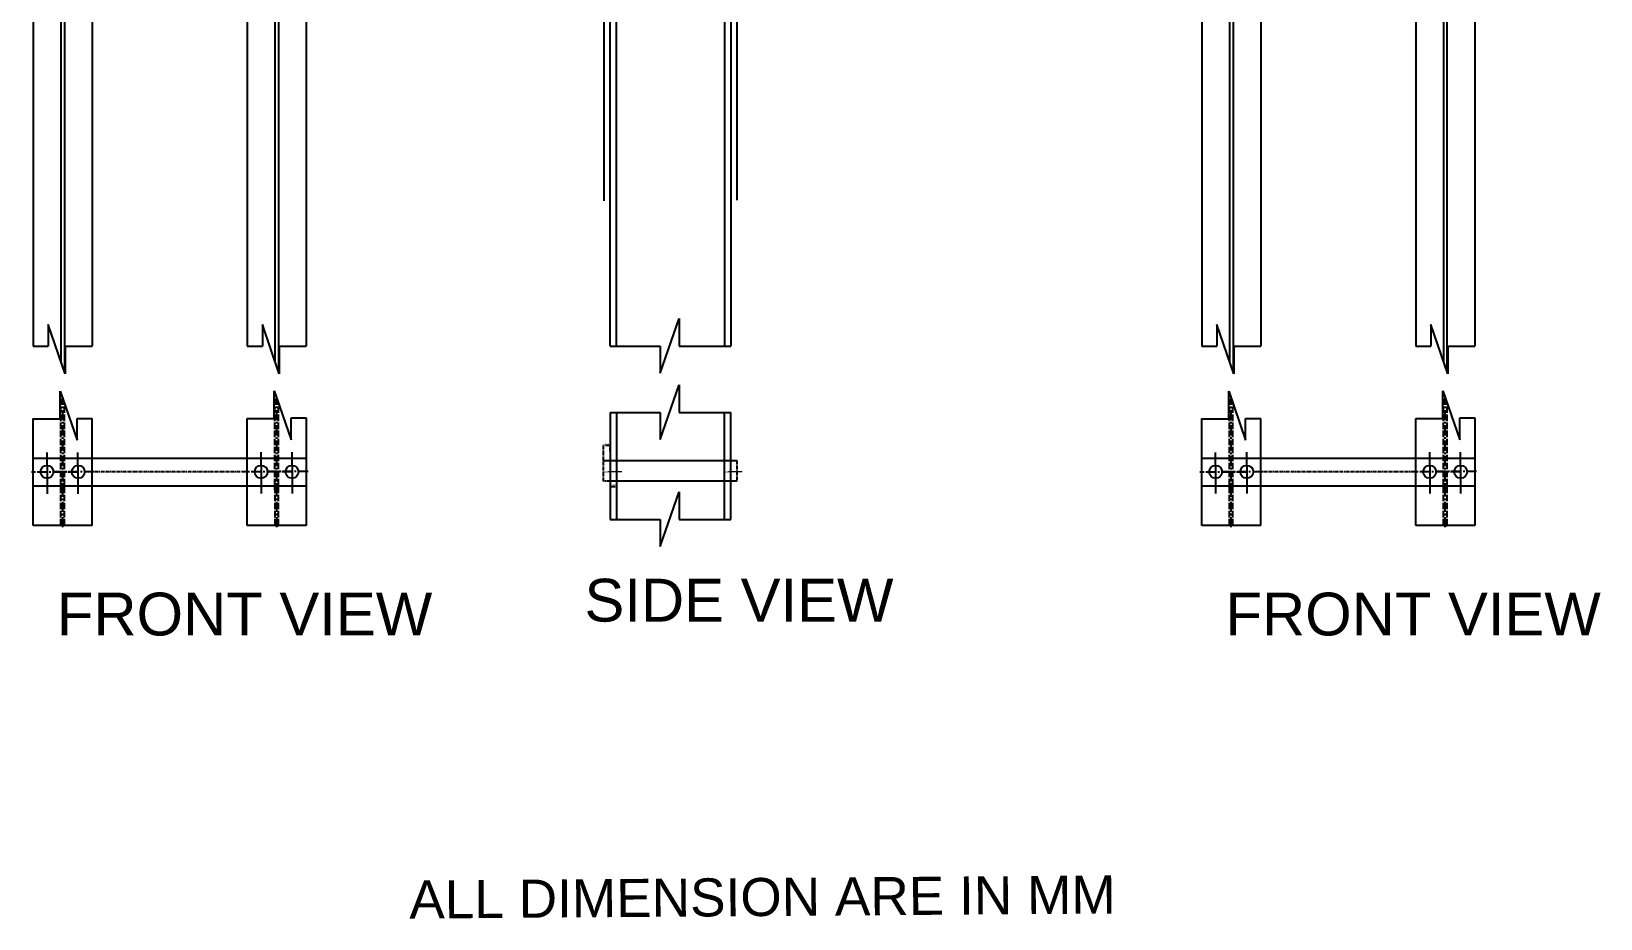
# Model space of a CAD drawing. Header units: millimetres. Extents: x 4395 to 7387, y 3075 to 7490.
# Drawn here: x 4431 to 7363, y 3075 to 4733 of the extents above; entities that cross this region are included whole.
import ezdxf

# ---------------------------------------------------------------- set-up
doc = ezdxf.new("R2010")
doc.units = ezdxf.units.MM
for name, pattern in [('ACAD_ISO02W100', [15, 12, -3]), ('CENTER', [50.8, 31.75, -6.35, 6.35, -6.35]), ('CENTER2', [28.575, 19.05, -3.175, 3.175, -3.175])]:
    doc.linetypes.add(name, pattern=pattern)
doc.styles.get("Standard").update_dxf_attribs({"font": 'arial.ttf'})
doc.dimstyles.new('ISO-25', dxfattribs={"dimtxt": 2.5, "dimasz": 2.5, "dimexe": 1.25, "dimexo": 0.625, "dimtad": 1, "dimtxsty": 'Standard', "dimcen": 2.5, "dimadec": 0, "dimazin": 0, "dimtfac": 1, "dimtmove": 0, "dimatfit": 3, "dimfxl": 1, "dimarcsym": 0})

# ---------------------------------------------------------------- blocks, each defined once
blk = doc.blocks.new('*U69')
at = {"color": 0, "linetype": 'CENTER2', "transparency": 16777216}
blk.add_line((0, -103.5), (0, 136.8), dxfattribs=at)
blk = doc.blocks.new('*U70')
at = {"color": 0, "linetype": 'CENTER2', "transparency": 16777216}
blk.add_line((0, -103.7), (0, 137.6), dxfattribs=at)
blk = doc.blocks.new('*U65')
at = {"color": 0, "linetype": 'CENTER2', "transparency": 16777216}
blk.add_line((38, 0), (-38, 0), dxfattribs=at)
blk = doc.blocks.new('*U66')
at = {"color": 0, "linetype": 'CENTER2', "transparency": 16777216}
blk.add_line((43.6, 0), (-43.6, 0), dxfattribs=at)
blk = doc.blocks.new('*U67')
at = {"color": 0, "linetype": 'CENTER2', "transparency": 16777216}
blk.add_line((38, 0), (-38, 0), dxfattribs=at)
blk = doc.blocks.new('*U68')
at = {"color": 0, "linetype": 'CENTER2', "transparency": 16777216}
blk.add_line((43.6, 0), (-43.6, 0), dxfattribs=at)
blk = doc.blocks.new('*U55')
at = {"color": 0, "linetype": 'CENTER2', "transparency": 16777216}
blk.add_line((0, -103.5), (0, 136.8), dxfattribs=at)
blk = doc.blocks.new('*U56')
at = {"color": 0, "linetype": 'CENTER2', "transparency": 16777216}
blk.add_line((0, -103.7), (0, 137.6), dxfattribs=at)
blk = doc.blocks.new('*U51')
at = {"color": 0, "linetype": 'CENTER2', "transparency": 16777216}
blk.add_line((38, 0), (-38, 0), dxfattribs=at)
blk = doc.blocks.new('*U52')
at = {"color": 0, "linetype": 'CENTER2', "transparency": 16777216}
blk.add_line((43.6, 0), (-43.6, 0), dxfattribs=at)
blk = doc.blocks.new('*U53')
at = {"color": 0, "linetype": 'CENTER2', "transparency": 16777216}
blk.add_line((38, 0), (-38, 0), dxfattribs=at)
blk = doc.blocks.new('*U54')
at = {"color": 0, "linetype": 'CENTER2', "transparency": 16777216}
blk.add_line((43.6, 0), (-43.6, 0), dxfattribs=at)
blk = doc.blocks.new('*D83')
at = {"color": 0, "linetype": 'CENTER', "lineweight": -2, "ltscale": 0.2, "transparency": 16777216}
for p, q in [((5512.7, 3930.4), (5512.7, 3881.3)), ((5524.5, 3930.4), (5524.5, 3881.3)), ((5515.2, 3882.5), (5522, 3882.5))]:
    blk.add_line(p, q, dxfattribs=at)
at = {"color": 0, "linetype": 'CENTER', "ltscale": 0.2, "transparency": 16777216}
for points in [[(5515.2, 3882.9), (5515.2, 3882.1), (5512.7, 3882.5)], [(5522, 3882.9), (5522, 3882.1), (5524.5, 3882.5)]]:
    blk.add_solid(points, dxfattribs=at)
at = {"layer": 'DEFPOINTS', "color": 0, "linetype": 'CENTER', "ltscale": 0.2, "transparency": 16777216}
for p in [(5512.7, 3931), (5524.5, 3931), (5524.5, 3882.5)]:
    blk.add_point(p, dxfattribs=at)
at = {"color": 0, "linetype": 'CENTER', "ltscale": 0.2, "transparency": 16777216, "insert": (5518.6, 3884.6), "char_height": 2.5, "attachment_point": 5}
blk.add_mtext('11,8', dxfattribs=at)
blk = doc.blocks.new('*D84')
at = {"color": 0, "linetype": 'CENTER', "lineweight": -2, "ltscale": 0.2, "transparency": 16777216}
for p, q in [((5500.1, 3931.6), (5500.1, 3960.1)), ((5510.2, 3958.9), (5502.6, 3958.9)), ((5512.7, 3948.5), (5512.7, 3960.1))]:
    blk.add_line(p, q, dxfattribs=at)
at = {"color": 0, "linetype": 'CENTER', "ltscale": 0.2, "transparency": 16777216}
for points in [[(5502.6, 3959.3), (5502.6, 3958.5), (5500.1, 3958.9)], [(5510.2, 3959.3), (5510.2, 3958.5), (5512.7, 3958.9)]]:
    blk.add_solid(points, dxfattribs=at)
at = {"layer": 'DEFPOINTS', "color": 0, "linetype": 'CENTER', "ltscale": 0.2, "transparency": 16777216}
for p in [(5500.1, 3958.9), (5500.1, 3931), (5512.7, 3947.8)]:
    blk.add_point(p, dxfattribs=at)
at = {"color": 0, "linetype": 'CENTER', "ltscale": 0.2, "transparency": 16777216, "insert": (5506.4, 3961), "char_height": 2.5, "attachment_point": 5}
blk.add_mtext('12,61', dxfattribs=at)

msp = doc.modelspace()

# ---------------------------------------------------------------- linework, layer by layer
at = {"ltscale": 0.2}
for p, q in [((4434.356, 6417.108), (4434.356, 4144.713)), ((4944.356, 6417.108), (4944.356, 4144.713)), ((5512.676, 4144.713), (5512.676, 6417.108)), ((5524.476, 4144.713), (5524.476, 6417.108)), ((5725.876, 6417.108), (5725.876, 4144.713)), ((5737.676, 6417.108), (5737.676, 4144.713)), ((6618.083, 6417.108), (6618.083, 4144.713)), ((7128.083, 6417.108), (7128.083, 4144.713)), ((5749.676, 4417.056), (5749.676, 6167.353)), ((5500.676, 6155.977), (5500.676, 4416.364)), ((4834.356, 5010.711), (4834.356, 4144.713)), ((7018.083, 5010.711), (7018.083, 4144.713)), ((4544.356, 4841.754), (4544.356, 4706.538)), ((6728.083, 4841.754), (6728.083, 4706.538)), ((4544.356, 4706.538), (4544.356, 4475.711)), ((6728.083, 4706.538), (6728.083, 4475.711)), ((4544.356, 4475.711), (4544.356, 4144.713)), ((6728.083, 4475.711), (6728.083, 4144.713)), ((5512.676, 4265.985), (5512.676, 4265.985)), ((5605.586, 4094.119), (5641.398, 4196.214)), ((5641.398, 4196.214), (5641.398, 4144.713)), ((4494.145, 4093.054), (4462.454, 4184.725)), ((4462.454, 4184.725), (4462.454, 4144.713)), ((4894.145, 4093.054), (4862.454, 4184.725)), ((4862.454, 4184.725), (4862.454, 4144.713)), ((6677.872, 4093.054), (6646.181, 4184.725)), ((6646.181, 4184.725), (6646.181, 4144.713)), ((7077.872, 4093.054), (7046.181, 4184.725)), ((7046.181, 4184.725), (7046.181, 4144.713)), ((4434.356, 4144.713), (4462.454, 4144.713)), ((4494.145, 4144.713), (4544.356, 4144.713)), ((4494.145, 4144.713), (4494.145, 4093.054)), ((4834.356, 4144.713), (4862.454, 4144.713)), ((4894.145, 4144.713), (4944.356, 4144.713)), ((4894.145, 4144.713), (4894.145, 4093.054)), ((5512.676, 4144.713), (5605.586, 4144.713)), ((5512.676, 4142.028), (5512.676, 4142.028)), ((5605.586, 4144.713), (5605.586, 4094.119)), ((5641.398, 4144.713), (5737.676, 4144.713)), ((6618.083, 4144.713), (6646.181, 4144.713)), ((6677.872, 4144.713), (6728.083, 4144.713)), ((6677.872, 4144.713), (6677.872, 4093.054)), ((7018.083, 4144.713), (7046.181, 4144.713)), ((7077.872, 4144.713), (7128.083, 4144.713)), ((7077.872, 4144.713), (7077.872, 4093.054)), ((4484.567, 4008.84), (4484.567, 4060.5)), ((4484.567, 4060.5), (4516.258, 3968.828)), ((4884.567, 4009.664), (4884.567, 4061.323)), ((4884.567, 4061.323), (4916.258, 3969.652)), ((5605.586, 3970.162), (5641.398, 4072.257)), ((5641.398, 4072.257), (5641.398, 4020.756)), ((6668.294, 4008.84), (6668.294, 4060.5)), ((6668.294, 4060.5), (6699.985, 3968.828)), ((7068.294, 4009.664), (7068.294, 4061.323)), ((7068.294, 4061.323), (7099.985, 3969.652)), ((5512.676, 4020.756), (5605.586, 4020.756)), ((5512.676, 4020.756), (5512.676, 3820.756)), ((5524.476, 4020.756), (5524.476, 3820.756)), ((5605.586, 4020.756), (5605.586, 3970.162)), ((5641.398, 4020.756), (5737.676, 4020.756)), ((5725.876, 3820.756), (5725.876, 4020.756)), ((5737.676, 3820.756), (5737.676, 4020.756)), ((4434.356, 3809.664), (4434.356, 4009.664)), ((4434.356, 4008.84), (4484.567, 4008.84)), ((4516.258, 3968.828), (4516.258, 4009.664)), ((4516.258, 4009.664), (4544.356, 4009.664)), ((4544.356, 3809.664), (4544.356, 4009.664)), ((4834.356, 3809.664), (4834.356, 4009.664)), ((4834.356, 4009.664), (4884.567, 4009.664)), ((4916.258, 3969.652), (4916.258, 4010.487)), ((4916.258, 4010.487), (4944.356, 4010.487)), ((4944.356, 4010.487), (4944.356, 3809.664)), ((6618.083, 3809.664), (6618.083, 4009.664)), ((6618.083, 4008.84), (6668.294, 4008.84)), ((6699.985, 3968.828), (6699.985, 4009.664)), ((6699.985, 4009.664), (6728.083, 4009.664)), ((6728.083, 3809.664), (6728.083, 4009.664)), ((7018.083, 3809.664), (7018.083, 4009.664)), ((7018.083, 4009.664), (7068.294, 4009.664)), ((7099.985, 3969.652), (7099.985, 4010.487)), ((7099.985, 4010.487), (7128.083, 4010.487)), ((7128.083, 4010.487), (7128.083, 3809.664)), ((4944.356, 3934.717), (4434.356, 3934.717)), ((4460.157, 3921.651), (4460.157, 3945.748)), ((4517.962, 3921.651), (4517.962, 3945.748)), ((4860.228, 3922.062), (4860.228, 3946.16)), ((4917.962, 3922.062), (4917.962, 3946.16)), ((7128.083, 3934.717), (6618.083, 3934.717)), ((6643.883, 3922.049), (6643.883, 3946.146)), ((6702.134, 3922.062), (6702.134, 3946.16)), ((7043.955, 3922.062), (7043.955, 3946.16)), ((7101.688, 3922.062), (7101.688, 3946.16)), ((4460.157, 3921.651), (4460.157, 3868.573)), ((4517.962, 3921.651), (4517.962, 3868.573)), ((4860.228, 3922.062), (4860.228, 3868.985)), ((4917.962, 3922.062), (4917.962, 3868.985)), ((6643.883, 3922.049), (6643.883, 3868.972)), ((6702.134, 3922.062), (6702.134, 3868.985)), ((7043.955, 3922.062), (7043.955, 3868.985)), ((7101.688, 3922.062), (7101.688, 3868.985)), ((4944.356, 3883.039), (4434.356, 3883.039)), ((5605.586, 3770.162), (5641.398, 3872.257)), ((5641.398, 3872.257), (5641.398, 3820.756)), ((7128.083, 3883.039), (6618.083, 3883.039)), ((5512.676, 3820.756), (5605.586, 3820.756)), ((5605.586, 3820.756), (5605.586, 3770.162)), ((5641.398, 3820.756), (5737.676, 3820.756)), ((4544.356, 3809.664), (4434.356, 3809.664)), ((4944.356, 3809.664), (4834.356, 3809.664)), ((4889.356, 3809.664), (4892.606, 3809.664)), ((6728.083, 3809.664), (6618.083, 3809.664)), ((7128.083, 3809.664), (7018.083, 3809.664)), ((7073.083, 3809.664), (7076.333, 3809.664))]:
    msp.add_line(p, q, dxfattribs=at)
at = {"linetype": 'ACAD_ISO02W100', "ltscale": 0.2}
for p, q in [((4486.139, 6388.607), (4486.102, 4116.322)), ((4492.629, 6369.835), (4492.618, 4097.472)), ((4885.91, 6388.607), (4885.85, 4117.049)), ((4892.4, 6369.835), (4892.475, 4097.886)), ((6669.866, 6388.607), (6669.828, 4116.322)), ((6676.355, 6369.835), (6676.344, 4097.472)), ((7069.637, 6388.607), (7069.577, 4117.049)), ((7076.126, 6369.835), (7076.201, 4097.886))]:
    msp.add_line(p, q, dxfattribs=at)
at = {"linetype": 'ACAD_ISO02W100'}
for p, q in [((4485.963, 3809.664), (4485.948, 4056.504)), ((4886.106, 3809.664), (4886.092, 4056.913)), ((6669.689, 3809.664), (6669.675, 4056.504)), ((7069.833, 3809.664), (7069.818, 4056.913)), ((4492.463, 3809.664), (4492.454, 4037.686)), ((4892.606, 3809.664), (4892.598, 4038.095)), ((6676.189, 3809.664), (6676.18, 4037.686)), ((7076.333, 3809.664), (7076.324, 4038.095))]:
    msp.add_line(p, q, dxfattribs=at)
at = {"linetype": 'CENTER', "ltscale": 0.2}
for p, q in [((5500.069, 3892.368), (5500.069, 3930.981)), ((5500.069, 3930.981), (5502.33, 3930.981)), ((5737.069, 3930.981), (5737.069, 3930.981)), ((5737.069, 3930.981), (5749.069, 3930.981)), ((5749.069, 3930.981), (5749.069, 3892.368)), ((4830.856, 3909.664), (4544.356, 3909.664)), ((7014.583, 3909.664), (6728.083, 3909.664)), ((5512.069, 3892.368), (5500.069, 3892.368)), ((5749.069, 3892.368), (5746.52, 3892.368))]:
    msp.add_line(p, q, dxfattribs=at)
at = {"ltscale": 0.2}
for points in [[(5502.33, 3930.981), (5746.52, 3930.981)], [(5746.52, 3892.368), (5512.069, 3892.368)]]:
    msp.add_lwpolyline(points, dxfattribs=at)
at = {"linetype": 'CENTER', "ltscale": 0.2, "const_width": 3}
for points in [[(5490.871, 3910.076), (5534.48, 3910.076), (5534.48, 3910.076), (5490.871, 3910.076)], [(5715.871, 3910.076), (5759.48, 3910.076), (5759.48, 3910.076), (5715.871, 3910.076)]]:
    msp.add_lwpolyline(points, close=True, dxfattribs=at)
at = {"ltscale": 0.2}
for centre in [(4460.157, 3909.651), (4518.408, 3909.664), (4860.228, 3909.664), (4917.962, 3909.664), (6643.883, 3909.651), (6702.134, 3909.664), (7043.955, 3909.664), (7101.688, 3909.664)]:
    msp.add_circle(centre, 12, dxfattribs=at)

# ---------------------------------------------------------------- block references
at = {"linetype": 'CENTER2'}
for name, p in [('*U70', (4889.356, 3909.87)), ('*U56', (7073.083, 3909.87)), ('*U69', (4489.356, 3909.664)), ('*U55', (6673.083, 3909.664)), ('*U68', (4474.409, 3909.252)), ('*U67', (4509.832, 3909.664)), ('*U66', (4874.409, 3909.664)), ('*U65', (4909.832, 3910.076)), ('*U54', (6658.135, 3909.252)), ('*U53', (6693.558, 3909.664)), ('*U52', (7058.135, 3909.664)), ('*U51', (7093.558, 3910.076))]:
    msp.add_blockref(name, p, dxfattribs=at)

# ---------------------------------------------------------------- texts
msp.add_text('ALL DIMENSION ARE IN MM', height=71.16485, rotation=0.414841).set_placement((5137.241, 3074.904))
at = {"ltscale": 0.2, "char_height": 80, "attachment_point": 1}
for s, insert in [('SIDE VIEW', (5464.407, 3709.906)), ('FRONT VIEW', (4478.477, 3683.961)), ('FRONT VIEW', (6662.203, 3683.961))]:
    msp.add_mtext_dynamic_manual_height_columns(s, width=732.18672, gutter_width=12.5, heights=[0], dxfattribs=dict(at, insert=insert))

# ---------------------------------------------------------------- dimensions: what is measured, and where the dimension line sits
at = {"linetype": 'CENTER', "ltscale": 0.2}
for base, p1, p2, picture, middle in [((5500.069, 3958.886), (5512.676, 3947.848), (5500.069, 3930.981), '*D84', (5506.372, 3961.013)), ((5524.476, 3882.521), (5512.676, 3930.981), (5524.476, 3930.981), '*D83', (5518.576, 3884.648))]:
    dim = msp.add_linear_dim(base=base, p1=p1, p2=p2, dimstyle='ISO-25', dxfattribs=at)
    dim.commit()
    dim.dimension.update_dxf_attribs({"geometry": picture, "text_midpoint": middle})

doc.saveas('drawing.dxf')
